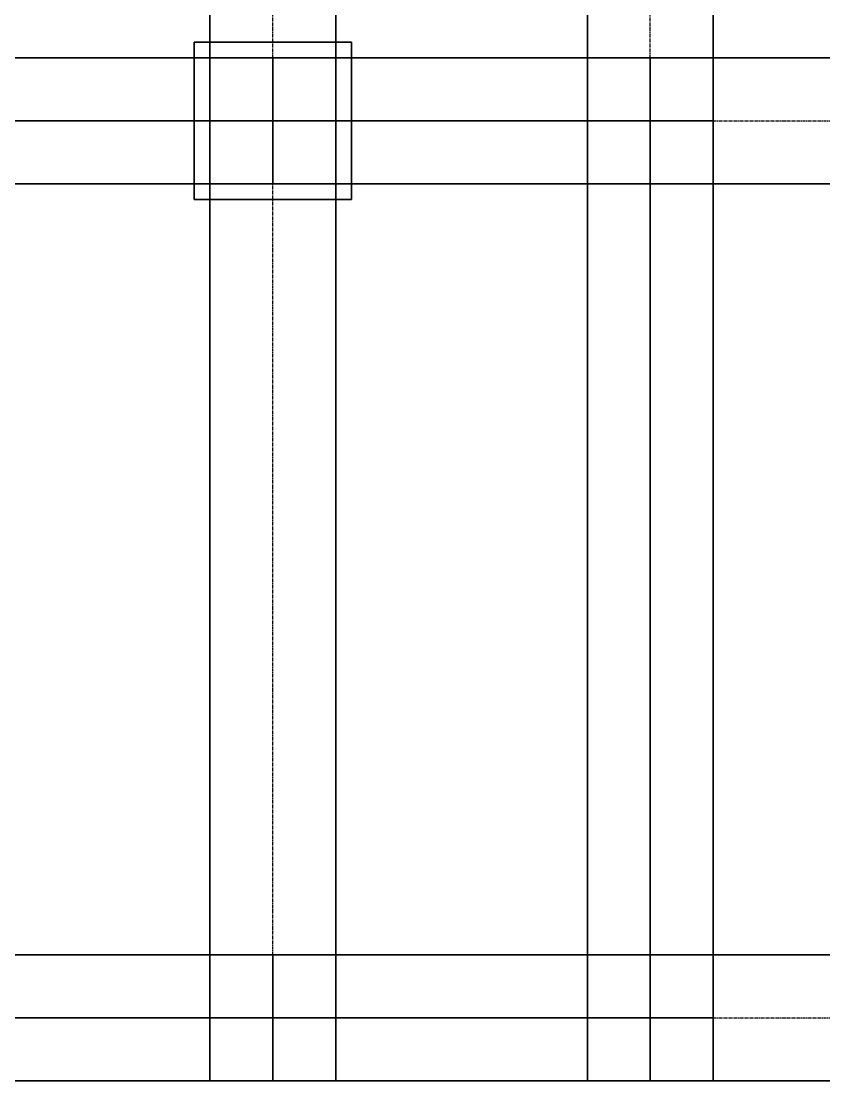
# Model space of a CAD drawing. Extents: x -12 to 2097, y 100 to 3117.
# Drawn here: x 1050 to 1203.1, y 2725.9 to 2927.9 of the extents above; entities that cross this region are included whole.
import ezdxf

# ---------------------------------------------------------------- set-up
doc = ezdxf.new("R2010")
doc.units = 0
doc.header["$MEASUREMENT"] = 0
doc.linetypes.add('Center', pattern=[2, 1.25, -0.25, 0.25, -0.25])
for name, color, linetype in [('BEAM', 5, 'CONTINUOUS'), ('CENTERLINES', 7, 'CONTINUOUS'), ('COLS', 5, 'CONTINUOUS'), ('SLAB', 6, 'CONTINUOUS'), ('WALL', 6, 'CONTINUOUS')]:
    doc.layers.add(name, color=color, linetype=linetype)

msp = doc.modelspace()

# ---------------------------------------------------------------- linework, layer by layer
at = {"layer": 'BEAM', "color": 5, "linetype": 'CONTINUOUS'}
for points in [[(1086, 2908.92, 600), (1086, 2908.92, 624), (1086, 2993.916, 624), (1086, 2993.916, 600)], [(1086, 2908.92, 624), (1110, 2908.92, 624), (1110, 2993.916, 624), (1086, 2993.916, 624)], [(1110, 2908.92, 600), (1086, 2908.92, 600), (1086, 2993.916, 600), (1110, 2993.916, 600)], [(1086, 2908.92, 468), (1086, 2908.92, 492), (1086, 2993.916, 492), (1086, 2993.916, 468)], [(1086, 2908.92, 492), (1110, 2908.92, 492), (1110, 2993.916, 492), (1086, 2993.916, 492)], [(1110, 2908.92, 468), (1086, 2908.92, 468), (1086, 2993.916, 468), (1110, 2993.916, 468)], [(1086, 2908.92, 336), (1086, 2908.92, 360), (1086, 2993.916, 360), (1086, 2993.916, 336)], [(1086, 2908.92, 360), (1110, 2908.92, 360), (1110, 2993.916, 360), (1086, 2993.916, 360)], [(1110, 2908.92, 336), (1086, 2908.92, 336), (1086, 2993.916, 336), (1110, 2993.916, 336)], [(1086, 2908.92, 204), (1086, 2908.92, 228), (1086, 2993.916, 228), (1086, 2993.916, 204)], [(1086, 2908.92, 228), (1110, 2908.92, 228), (1110, 2993.916, 228), (1086, 2993.916, 228)], [(1110, 2908.92, 204), (1086, 2908.92, 204), (1086, 2993.916, 204), (1110, 2993.916, 204)], [(1086, 2908.92, 60), (1086, 2908.92, 84), (1086, 2993.916, 84), (1086, 2993.916, 60)], [(1086, 2908.92, 84), (1110, 2908.92, 84), (1110, 2993.916, 84), (1086, 2993.916, 84)], [(1110, 2908.92, 60), (1086, 2908.92, 60), (1086, 2993.916, 60), (1110, 2993.916, 60)], [(1110, 2908.92, 624), (1110, 2908.92, 600), (1110, 2993.916, 600), (1110, 2993.916, 624)], [(1110, 2908.92, 492), (1110, 2908.92, 468), (1110, 2993.916, 468), (1110, 2993.916, 492)], [(1110, 2908.92, 360), (1110, 2908.92, 336), (1110, 2993.916, 336), (1110, 2993.916, 360)], [(1110, 2908.92, 228), (1110, 2908.92, 204), (1110, 2993.916, 204), (1110, 2993.916, 228)], [(1110, 2908.92, 84), (1110, 2908.92, 60), (1110, 2993.916, 60), (1110, 2993.916, 84)], [(1158, 2908.92, 600), (1158, 2908.92, 624), (1158, 2993.916, 624), (1158, 2993.916, 600)], [(1158, 2908.92, 624), (1182, 2908.92, 624), (1182, 2993.916, 624), (1158, 2993.916, 624)], [(1182, 2908.92, 600), (1158, 2908.92, 600), (1158, 2993.916, 600), (1182, 2993.916, 600)], [(1158, 2908.92, 468), (1158, 2908.92, 492), (1158, 2993.916, 492), (1158, 2993.916, 468)], [(1158, 2908.92, 492), (1182, 2908.92, 492), (1182, 2993.916, 492), (1158, 2993.916, 492)], [(1182, 2908.92, 468), (1158, 2908.92, 468), (1158, 2993.916, 468), (1182, 2993.916, 468)], [(1158, 2908.92, 336), (1158, 2908.92, 360), (1158, 2993.916, 360), (1158, 2993.916, 336)], [(1158, 2908.92, 360), (1182, 2908.92, 360), (1182, 2993.916, 360), (1158, 2993.916, 360)], [(1182, 2908.92, 336), (1158, 2908.92, 336), (1158, 2993.916, 336), (1182, 2993.916, 336)], [(1158, 2908.92, 204), (1158, 2908.92, 228), (1158, 2993.916, 228), (1158, 2993.916, 204)], [(1158, 2908.92, 228), (1182, 2908.92, 228), (1182, 2993.916, 228), (1158, 2993.916, 228)], [(1182, 2908.92, 204), (1158, 2908.92, 204), (1158, 2993.916, 204), (1182, 2993.916, 204)], [(1158, 2908.92, 60), (1158, 2908.92, 84), (1158, 2993.916, 84), (1158, 2993.916, 60)], [(1158, 2908.92, 84), (1182, 2908.92, 84), (1182, 2993.916, 84), (1158, 2993.916, 84)], [(1182, 2908.92, 60), (1158, 2908.92, 60), (1158, 2993.916, 60), (1182, 2993.916, 60)], [(1182, 2908.92, 624), (1182, 2908.92, 600), (1182, 2993.916, 600), (1182, 2993.916, 624)], [(1182, 2908.92, 492), (1182, 2908.92, 468), (1182, 2993.916, 468), (1182, 2993.916, 492)], [(1182, 2908.92, 360), (1182, 2908.92, 336), (1182, 2993.916, 336), (1182, 2993.916, 360)], [(1182, 2908.92, 228), (1182, 2908.92, 204), (1182, 2993.916, 204), (1182, 2993.916, 228)], [(1182, 2908.92, 84), (1182, 2908.92, 60), (1182, 2993.916, 60), (1182, 2993.916, 84)], [(987, 2920.92, 600), (987, 2920.92, 624), (1098, 2920.92, 624), (1098, 2920.92, 600)], [(987, 2920.92, 624), (987, 2896.92, 624), (1098, 2896.92, 624), (1098, 2920.92, 624)], [(987, 2896.92, 600), (987, 2920.92, 600), (1098, 2920.92, 600), (1098, 2896.92, 600)], [(987, 2920.92, 468), (987, 2920.92, 492), (1098, 2920.92, 492), (1098, 2920.92, 468)], [(987, 2920.92, 492), (987, 2896.92, 492), (1098, 2896.92, 492), (1098, 2920.92, 492)], [(987, 2896.92, 468), (987, 2920.92, 468), (1098, 2920.92, 468), (1098, 2896.92, 468)], [(987, 2920.92, 336), (987, 2920.92, 360), (1098, 2920.92, 360), (1098, 2920.92, 336)], [(987, 2920.92, 360), (987, 2896.92, 360), (1098, 2896.92, 360), (1098, 2920.92, 360)], [(987, 2896.92, 336), (987, 2920.92, 336), (1098, 2920.92, 336), (1098, 2896.92, 336)], [(987, 2920.92, 204), (987, 2920.92, 228), (1098, 2920.92, 228), (1098, 2920.92, 204)], [(987, 2920.92, 228), (987, 2896.92, 228), (1098, 2896.92, 228), (1098, 2920.92, 228)], [(987, 2896.92, 204), (987, 2920.92, 204), (1098, 2920.92, 204), (1098, 2896.92, 204)], [(987, 2920.92, 60), (987, 2920.92, 84), (1098, 2920.92, 84), (1098, 2920.92, 60)], [(987, 2920.92, 84), (987, 2896.92, 84), (1098, 2896.92, 84), (1098, 2920.92, 84)], [(987, 2896.92, 60), (987, 2920.92, 60), (1098, 2920.92, 60), (1098, 2896.92, 60)], [(1098, 2920.92, 600), (1098, 2920.92, 624), (1170, 2920.92, 624), (1170, 2920.92, 600)], [(1098, 2920.92, 624), (1098, 2896.92, 624), (1170, 2896.92, 624), (1170, 2920.92, 624)], [(1098, 2896.92, 600), (1098, 2920.92, 600), (1170, 2920.92, 600), (1170, 2896.92, 600)], [(1098, 2920.92, 468), (1098, 2920.92, 492), (1170, 2920.92, 492), (1170, 2920.92, 468)], [(1098, 2920.92, 492), (1098, 2896.92, 492), (1170, 2896.92, 492), (1170, 2920.92, 492)], [(1098, 2896.92, 468), (1098, 2920.92, 468), (1170, 2920.92, 468), (1170, 2896.92, 468)], [(1098, 2920.92, 336), (1098, 2920.92, 360), (1170, 2920.92, 360), (1170, 2920.92, 336)], [(1098, 2920.92, 360), (1098, 2896.92, 360), (1170, 2896.92, 360), (1170, 2920.92, 360)], [(1098, 2896.92, 336), (1098, 2920.92, 336), (1170, 2920.92, 336), (1170, 2896.92, 336)], [(1098, 2920.92, 204), (1098, 2920.92, 228), (1170, 2920.92, 228), (1170, 2920.92, 204)], [(1098, 2920.92, 228), (1098, 2896.92, 228), (1170, 2896.92, 228), (1170, 2920.92, 228)], [(1098, 2896.92, 204), (1098, 2920.92, 204), (1170, 2920.92, 204), (1170, 2896.92, 204)], [(1098, 2920.92, 60), (1098, 2920.92, 84), (1170, 2920.92, 84), (1170, 2920.92, 60)], [(1098, 2920.92, 84), (1098, 2896.92, 84), (1170, 2896.92, 84), (1170, 2920.92, 84)], [(1098, 2896.92, 60), (1098, 2920.92, 60), (1170, 2920.92, 60), (1170, 2896.92, 60)], [(1170, 2920.92, 600), (1170, 2920.92, 624), (1341, 2920.92, 624), (1341, 2920.92, 600)], [(1170, 2920.92, 624), (1170, 2896.92, 624), (1341, 2896.92, 624), (1341, 2920.92, 624)], [(1170, 2896.92, 600), (1170, 2920.92, 600), (1341, 2920.92, 600), (1341, 2896.92, 600)], [(1170, 2920.92, 468), (1170, 2920.92, 492), (1341, 2920.92, 492), (1341, 2920.92, 468)], [(1170, 2920.92, 492), (1170, 2896.92, 492), (1341, 2896.92, 492), (1341, 2920.92, 492)], [(1170, 2896.92, 468), (1170, 2920.92, 468), (1341, 2920.92, 468), (1341, 2896.92, 468)], [(1170, 2920.92, 336), (1170, 2920.92, 360), (1341, 2920.92, 360), (1341, 2920.92, 336)], [(1170, 2920.92, 360), (1170, 2896.92, 360), (1341, 2896.92, 360), (1341, 2920.92, 360)], [(1170, 2896.92, 336), (1170, 2920.92, 336), (1341, 2920.92, 336), (1341, 2896.92, 336)], [(1170, 2920.92, 204), (1170, 2920.92, 228), (1341, 2920.92, 228), (1341, 2920.92, 204)], [(1170, 2920.92, 228), (1170, 2896.92, 228), (1341, 2896.92, 228), (1341, 2920.92, 228)], [(1170, 2896.92, 204), (1170, 2920.92, 204), (1341, 2920.92, 204), (1341, 2896.92, 204)], [(1170, 2920.92, 60), (1170, 2920.92, 84), (1341, 2920.92, 84), (1341, 2920.92, 60)], [(1170, 2920.92, 84), (1170, 2896.92, 84), (1341, 2896.92, 84), (1341, 2920.92, 84)], [(1170, 2896.92, 60), (1170, 2920.92, 60), (1341, 2920.92, 60), (1341, 2896.92, 60)], [(1086, 2737.92, 600), (1086, 2737.92, 624), (1086, 2908.92, 624), (1086, 2908.92, 600)], [(1086, 2737.92, 624), (1110, 2737.92, 624), (1110, 2908.92, 624), (1086, 2908.92, 624)], [(1110, 2737.92, 600), (1086, 2737.92, 600), (1086, 2908.92, 600), (1110, 2908.92, 600)], [(1086, 2737.92, 468), (1086, 2737.92, 492), (1086, 2908.92, 492), (1086, 2908.92, 468)], [(1086, 2737.92, 492), (1110, 2737.92, 492), (1110, 2908.92, 492), (1086, 2908.92, 492)], [(1110, 2737.92, 468), (1086, 2737.92, 468), (1086, 2908.92, 468), (1110, 2908.92, 468)], [(1086, 2737.92, 336), (1086, 2737.92, 360), (1086, 2908.92, 360), (1086, 2908.92, 336)], [(1086, 2737.92, 360), (1110, 2737.92, 360), (1110, 2908.92, 360), (1086, 2908.92, 360)], [(1110, 2737.92, 336), (1086, 2737.92, 336), (1086, 2908.92, 336), (1110, 2908.92, 336)], [(1086, 2737.92, 204), (1086, 2737.92, 228), (1086, 2908.92, 228), (1086, 2908.92, 204)], [(1086, 2737.92, 228), (1110, 2737.92, 228), (1110, 2908.92, 228), (1086, 2908.92, 228)], [(1110, 2737.92, 204), (1086, 2737.92, 204), (1086, 2908.92, 204), (1110, 2908.92, 204)], [(1086, 2737.92, 60), (1086, 2737.92, 84), (1086, 2908.92, 84), (1086, 2908.92, 60)], [(1086, 2737.92, 84), (1110, 2737.92, 84), (1110, 2908.92, 84), (1086, 2908.92, 84)], [(1110, 2737.92, 60), (1086, 2737.92, 60), (1086, 2908.92, 60), (1110, 2908.92, 60)], [(1110, 2737.92, 624), (1110, 2737.92, 600), (1110, 2908.92, 600), (1110, 2908.92, 624)], [(1110, 2737.92, 492), (1110, 2737.92, 468), (1110, 2908.92, 468), (1110, 2908.92, 492)], [(1110, 2737.92, 360), (1110, 2737.92, 336), (1110, 2908.92, 336), (1110, 2908.92, 360)], [(1110, 2737.92, 228), (1110, 2737.92, 204), (1110, 2908.92, 204), (1110, 2908.92, 228)], [(1110, 2737.92, 84), (1110, 2737.92, 60), (1110, 2908.92, 60), (1110, 2908.92, 84)], [(1158, 2737.92, 600), (1158, 2737.92, 624), (1158, 2908.92, 624), (1158, 2908.92, 600)], [(1158, 2737.92, 624), (1182, 2737.92, 624), (1182, 2908.92, 624), (1158, 2908.92, 624)], [(1182, 2737.92, 600), (1158, 2737.92, 600), (1158, 2908.92, 600), (1182, 2908.92, 600)], [(1158, 2737.92, 468), (1158, 2737.92, 492), (1158, 2908.92, 492), (1158, 2908.92, 468)], [(1158, 2737.92, 492), (1182, 2737.92, 492), (1182, 2908.92, 492), (1158, 2908.92, 492)], [(1182, 2737.92, 468), (1158, 2737.92, 468), (1158, 2908.92, 468), (1182, 2908.92, 468)], [(1158, 2737.92, 336), (1158, 2737.92, 360), (1158, 2908.92, 360), (1158, 2908.92, 336)], [(1158, 2737.92, 360), (1182, 2737.92, 360), (1182, 2908.92, 360), (1158, 2908.92, 360)], [(1182, 2737.92, 336), (1158, 2737.92, 336), (1158, 2908.92, 336), (1182, 2908.92, 336)], [(1158, 2737.92, 204), (1158, 2737.92, 228), (1158, 2908.92, 228), (1158, 2908.92, 204)], [(1158, 2737.92, 228), (1182, 2737.92, 228), (1182, 2908.92, 228), (1158, 2908.92, 228)], [(1182, 2737.92, 204), (1158, 2737.92, 204), (1158, 2908.92, 204), (1182, 2908.92, 204)], [(1158, 2737.92, 60), (1158, 2737.92, 84), (1158, 2908.92, 84), (1158, 2908.92, 60)], [(1158, 2737.92, 84), (1182, 2737.92, 84), (1182, 2908.92, 84), (1158, 2908.92, 84)], [(1182, 2737.92, 60), (1158, 2737.92, 60), (1158, 2908.92, 60), (1182, 2908.92, 60)], [(1182, 2737.92, 624), (1182, 2737.92, 600), (1182, 2908.92, 600), (1182, 2908.92, 624)], [(1182, 2737.92, 492), (1182, 2737.92, 468), (1182, 2908.92, 468), (1182, 2908.92, 492)], [(1182, 2737.92, 360), (1182, 2737.92, 336), (1182, 2908.92, 336), (1182, 2908.92, 360)], [(1182, 2737.92, 228), (1182, 2737.92, 204), (1182, 2908.92, 204), (1182, 2908.92, 228)], [(1182, 2737.92, 84), (1182, 2737.92, 60), (1182, 2908.92, 60), (1182, 2908.92, 84)], [(987, 2896.92, 624), (987, 2896.92, 600), (1098, 2896.92, 600), (1098, 2896.92, 624)], [(987, 2896.92, 492), (987, 2896.92, 468), (1098, 2896.92, 468), (1098, 2896.92, 492)], [(987, 2896.92, 360), (987, 2896.92, 336), (1098, 2896.92, 336), (1098, 2896.92, 360)], [(987, 2896.92, 228), (987, 2896.92, 204), (1098, 2896.92, 204), (1098, 2896.92, 228)], [(987, 2896.92, 84), (987, 2896.92, 60), (1098, 2896.92, 60), (1098, 2896.92, 84)], [(1098, 2896.92, 624), (1098, 2896.92, 600), (1170, 2896.92, 600), (1170, 2896.92, 624)], [(1098, 2896.92, 492), (1098, 2896.92, 468), (1170, 2896.92, 468), (1170, 2896.92, 492)], [(1098, 2896.92, 360), (1098, 2896.92, 336), (1170, 2896.92, 336), (1170, 2896.92, 360)], [(1098, 2896.92, 228), (1098, 2896.92, 204), (1170, 2896.92, 204), (1170, 2896.92, 228)], [(1098, 2896.92, 84), (1098, 2896.92, 60), (1170, 2896.92, 60), (1170, 2896.92, 84)], [(1170, 2896.92, 624), (1170, 2896.92, 600), (1341, 2896.92, 600), (1341, 2896.92, 624)], [(1170, 2896.92, 492), (1170, 2896.92, 468), (1341, 2896.92, 468), (1341, 2896.92, 492)], [(1170, 2896.92, 360), (1170, 2896.92, 336), (1341, 2896.92, 336), (1341, 2896.92, 360)], [(1170, 2896.92, 228), (1170, 2896.92, 204), (1341, 2896.92, 204), (1341, 2896.92, 228)], [(1170, 2896.92, 84), (1170, 2896.92, 60), (1341, 2896.92, 60), (1341, 2896.92, 84)], [(987, 2749.92, 600), (987, 2749.92, 624), (1098, 2749.92, 624), (1098, 2749.92, 600)], [(987, 2749.92, 624), (987, 2725.92, 624), (1098, 2725.92, 624), (1098, 2749.92, 624)], [(987, 2725.92, 600), (987, 2749.92, 600), (1098, 2749.92, 600), (1098, 2725.92, 600)], [(987, 2749.92, 468), (987, 2749.92, 492), (1098, 2749.92, 492), (1098, 2749.92, 468)], [(987, 2749.92, 492), (987, 2725.92, 492), (1098, 2725.92, 492), (1098, 2749.92, 492)], [(987, 2725.92, 468), (987, 2749.92, 468), (1098, 2749.92, 468), (1098, 2725.92, 468)], [(987, 2749.92, 336), (987, 2749.92, 360), (1098, 2749.92, 360), (1098, 2749.92, 336)], [(987, 2749.92, 360), (987, 2725.92, 360), (1098, 2725.92, 360), (1098, 2749.92, 360)], [(987, 2725.92, 336), (987, 2749.92, 336), (1098, 2749.92, 336), (1098, 2725.92, 336)], [(987, 2749.92, 204), (987, 2749.92, 228), (1098, 2749.92, 228), (1098, 2749.92, 204)], [(987, 2749.92, 228), (987, 2725.92, 228), (1098, 2725.92, 228), (1098, 2749.92, 228)], [(987, 2725.92, 204), (987, 2749.92, 204), (1098, 2749.92, 204), (1098, 2725.92, 204)], [(987, 2749.92, 60), (987, 2749.92, 84), (1098, 2749.92, 84), (1098, 2749.92, 60)], [(987, 2749.92, 84), (987, 2725.92, 84), (1098, 2725.92, 84), (1098, 2749.92, 84)], [(987, 2725.92, 60), (987, 2749.92, 60), (1098, 2749.92, 60), (1098, 2725.92, 60)], [(1098, 2749.92, 600), (1098, 2749.92, 624), (1170, 2749.92, 624), (1170, 2749.92, 600)], [(1098, 2749.92, 624), (1098, 2725.92, 624), (1170, 2725.92, 624), (1170, 2749.92, 624)], [(1098, 2725.92, 600), (1098, 2749.92, 600), (1170, 2749.92, 600), (1170, 2725.92, 600)], [(1098, 2749.92, 468), (1098, 2749.92, 492), (1170, 2749.92, 492), (1170, 2749.92, 468)], [(1098, 2749.92, 492), (1098, 2725.92, 492), (1170, 2725.92, 492), (1170, 2749.92, 492)], [(1098, 2725.92, 468), (1098, 2749.92, 468), (1170, 2749.92, 468), (1170, 2725.92, 468)], [(1098, 2749.92, 336), (1098, 2749.92, 360), (1170, 2749.92, 360), (1170, 2749.92, 336)], [(1098, 2749.92, 360), (1098, 2725.92, 360), (1170, 2725.92, 360), (1170, 2749.92, 360)], [(1098, 2725.92, 336), (1098, 2749.92, 336), (1170, 2749.92, 336), (1170, 2725.92, 336)], [(1098, 2749.92, 204), (1098, 2749.92, 228), (1170, 2749.92, 228), (1170, 2749.92, 204)], [(1098, 2749.92, 228), (1098, 2725.92, 228), (1170, 2725.92, 228), (1170, 2749.92, 228)], [(1098, 2725.92, 204), (1098, 2749.92, 204), (1170, 2749.92, 204), (1170, 2725.92, 204)], [(1098, 2749.92, 60), (1098, 2749.92, 84), (1170, 2749.92, 84), (1170, 2749.92, 60)], [(1098, 2749.92, 84), (1098, 2725.92, 84), (1170, 2725.92, 84), (1170, 2749.92, 84)], [(1098, 2725.92, 60), (1098, 2749.92, 60), (1170, 2749.92, 60), (1170, 2725.92, 60)], [(1170, 2749.92, 600), (1170, 2749.92, 624), (1341, 2749.92, 624), (1341, 2749.92, 600)], [(1170, 2749.92, 624), (1170, 2725.92, 624), (1341, 2725.92, 624), (1341, 2749.92, 624)], [(1170, 2725.92, 600), (1170, 2749.92, 600), (1341, 2749.92, 600), (1341, 2725.92, 600)], [(1170, 2749.92, 468), (1170, 2749.92, 492), (1341, 2749.92, 492), (1341, 2749.92, 468)], [(1170, 2749.92, 492), (1170, 2725.92, 492), (1341, 2725.92, 492), (1341, 2749.92, 492)], [(1170, 2725.92, 468), (1170, 2749.92, 468), (1341, 2749.92, 468), (1341, 2725.92, 468)], [(1170, 2749.92, 336), (1170, 2749.92, 360), (1341, 2749.92, 360), (1341, 2749.92, 336)], [(1170, 2749.92, 360), (1170, 2725.92, 360), (1341, 2725.92, 360), (1341, 2749.92, 360)], [(1170, 2725.92, 336), (1170, 2749.92, 336), (1341, 2749.92, 336), (1341, 2725.92, 336)], [(1170, 2749.92, 204), (1170, 2749.92, 228), (1341, 2749.92, 228), (1341, 2749.92, 204)], [(1170, 2749.92, 228), (1170, 2725.92, 228), (1341, 2725.92, 228), (1341, 2749.92, 228)], [(1170, 2725.92, 204), (1170, 2749.92, 204), (1341, 2749.92, 204), (1341, 2725.92, 204)], [(1170, 2749.92, 60), (1170, 2749.92, 84), (1341, 2749.92, 84), (1341, 2749.92, 60)], [(1170, 2749.92, 84), (1170, 2725.92, 84), (1341, 2725.92, 84), (1341, 2749.92, 84)], [(1170, 2725.92, 60), (1170, 2749.92, 60), (1341, 2749.92, 60), (1341, 2725.92, 60)], [(987, 2725.92, 624), (987, 2725.92, 600), (1098, 2725.92, 600), (1098, 2725.92, 624)], [(987, 2725.92, 492), (987, 2725.92, 468), (1098, 2725.92, 468), (1098, 2725.92, 492)], [(987, 2725.92, 360), (987, 2725.92, 336), (1098, 2725.92, 336), (1098, 2725.92, 360)], [(987, 2725.92, 228), (987, 2725.92, 204), (1098, 2725.92, 204), (1098, 2725.92, 228)], [(987, 2725.92, 84), (987, 2725.92, 60), (1098, 2725.92, 60), (1098, 2725.92, 84)], [(1098, 2725.92, 624), (1098, 2725.92, 600), (1170, 2725.92, 600), (1170, 2725.92, 624)], [(1098, 2725.92, 492), (1098, 2725.92, 468), (1170, 2725.92, 468), (1170, 2725.92, 492)], [(1098, 2725.92, 360), (1098, 2725.92, 336), (1170, 2725.92, 336), (1170, 2725.92, 360)], [(1098, 2725.92, 228), (1098, 2725.92, 204), (1170, 2725.92, 204), (1170, 2725.92, 228)], [(1098, 2725.92, 84), (1098, 2725.92, 60), (1170, 2725.92, 60), (1170, 2725.92, 84)], [(1170, 2725.92, 624), (1170, 2725.92, 600), (1341, 2725.92, 600), (1341, 2725.92, 624)], [(1170, 2725.92, 492), (1170, 2725.92, 468), (1341, 2725.92, 468), (1341, 2725.92, 492)], [(1170, 2725.92, 360), (1170, 2725.92, 336), (1341, 2725.92, 336), (1341, 2725.92, 360)], [(1170, 2725.92, 228), (1170, 2725.92, 204), (1341, 2725.92, 204), (1341, 2725.92, 228)], [(1170, 2725.92, 84), (1170, 2725.92, 60), (1341, 2725.92, 60), (1341, 2725.92, 84)]]:
    msp.add_3dface(points, dxfattribs=at)
at = {"layer": 'CENTERLINES', "color": 0, "linetype": 'CENTER', "ltscale": 0.5}
for p, q in [((1098, 2908.92, 624), (1098, 2993.916, 624)), ((1098, 2908.92, 492), (1098, 2993.916, 492)), ((1098, 2908.92, 360), (1098, 2993.916, 360)), ((1098, 2908.92, 228), (1098, 2993.916, 228)), ((1098, 2908.92, 84), (1098, 2993.916, 84)), ((1170, 2908.92, 624), (1170, 2993.916, 624)), ((1170, 2908.92, 492), (1170, 2993.916, 492)), ((1170, 2908.92, 360), (1170, 2993.916, 360)), ((1170, 2908.92, 228), (1170, 2993.916, 228)), ((1170, 2908.92, 84), (1170, 2993.916, 84)), ((987, 2908.92, 624), (1098, 2908.92, 624)), ((987, 2908.92, 492), (1098, 2908.92, 492)), ((987, 2908.92, 360), (1098, 2908.92, 360)), ((987, 2908.92, 228), (1098, 2908.92, 228)), ((987, 2908.92, 84), (1098, 2908.92, 84)), ((1098, 2737.92, 624), (1098, 2908.92, 624)), ((1098, 2737.92, 492), (1098, 2908.92, 492)), ((1098, 2737.92, 360), (1098, 2908.92, 360)), ((1098, 2737.92, 228), (1098, 2908.92, 228)), ((1098, 2737.92, 84), (1098, 2908.92, 84)), ((1098, 2908.92, 624), (1170, 2908.92, 624)), ((1098, 2908.92, 492), (1170, 2908.92, 492)), ((1098, 2908.92, 360), (1170, 2908.92, 360)), ((1098, 2908.92, 228), (1170, 2908.92, 228)), ((1098, 2908.92, 84), (1170, 2908.92, 84)), ((1098, 2908.92, 492), (1098, 2908.92, 624)), ((1098, 2908.92, 360), (1098, 2908.92, 492)), ((1098, 2908.92, 228), (1098, 2908.92, 360)), ((1098, 2908.92, 84), (1098, 2908.92, 228)), ((1098, 2908.92, 24), (1098, 2908.92, 84)), ((1098, 2908.92), (1098, 2908.92, 24)), ((1170, 2737.92, 624), (1170, 2908.92, 624)), ((1170, 2737.92, 492), (1170, 2908.92, 492)), ((1170, 2737.92, 360), (1170, 2908.92, 360)), ((1170, 2737.92, 228), (1170, 2908.92, 228)), ((1170, 2737.92, 84), (1170, 2908.92, 84)), ((1170, 2908.92, 624), (1341, 2908.92, 624)), ((1170, 2908.92, 492), (1341, 2908.92, 492)), ((1170, 2908.92, 360), (1341, 2908.92, 360)), ((1170, 2908.92, 228), (1341, 2908.92, 228)), ((1170, 2908.92, 84), (1341, 2908.92, 84)), ((1170, 2908.92, 492), (1170, 2908.92, 624)), ((1170, 2908.92, 360), (1170, 2908.92, 492)), ((1170, 2908.92, 228), (1170, 2908.92, 360)), ((1170, 2908.92, 84), (1170, 2908.92, 228)), ((1170, 2908.92, 24), (1170, 2908.92, 84)), ((1170, 2908.92), (1170, 2908.92, 24)), ((987, 2737.92, 624), (1098, 2737.92, 624)), ((987, 2737.92, 492), (1098, 2737.92, 492)), ((987, 2737.92, 360), (1098, 2737.92, 360)), ((987, 2737.92, 228), (1098, 2737.92, 228)), ((987, 2737.92, 84), (1098, 2737.92, 84)), ((1098, 2737.92, 624), (1170, 2737.92, 624)), ((1098, 2737.92, 492), (1170, 2737.92, 492)), ((1098, 2737.92, 360), (1170, 2737.92, 360)), ((1098, 2737.92, 228), (1170, 2737.92, 228)), ((1098, 2737.92, 84), (1170, 2737.92, 84)), ((1098, 2737.92, 492), (1098, 2737.92, 624)), ((1098, 2737.92, 360), (1098, 2737.92, 492)), ((1098, 2737.92, 228), (1098, 2737.92, 360)), ((1098, 2737.92, 84), (1098, 2737.92, 228)), ((1098, 2737.92, 24), (1098, 2737.92, 84)), ((1098, 2737.92), (1098, 2737.92, 24)), ((1170, 2737.92, 624), (1341, 2737.92, 624)), ((1170, 2737.92, 492), (1341, 2737.92, 492)), ((1170, 2737.92, 360), (1341, 2737.92, 360)), ((1170, 2737.92, 228), (1341, 2737.92, 228)), ((1170, 2737.92, 84), (1341, 2737.92, 84)), ((1170, 2737.92, 492), (1170, 2737.92, 624)), ((1170, 2737.92, 360), (1170, 2737.92, 492)), ((1170, 2737.92, 228), (1170, 2737.92, 360)), ((1170, 2737.92, 84), (1170, 2737.92, 228)), ((1170, 2737.92, 24), (1170, 2737.92, 84)), ((1170, 2737.92), (1170, 2737.92, 24))]:
    msp.add_line(p, q, dxfattribs=at)
at = {"layer": 'CENTERLINES', "color": 0, "linetype": 'CENTER', "elevation": 24}
msp.add_lwpolyline([(915, 2737.92), (1170, 2737.92), (1170, 2908.92), (915, 2908.92)], close=True, dxfattribs=at)
at = {"layer": 'COLS', "color": 5, "linetype": 'CONTINUOUS'}
for points in [[(1113, 2923.92), (1083, 2923.92), (1083, 2923.92, 24), (1113, 2923.92, 24)], [(1083, 2923.92), (1083, 2893.92), (1083, 2893.92, 24), (1083, 2923.92, 24)], [(1113, 2893.92), (1113, 2923.92), (1113, 2923.92, 24), (1113, 2893.92, 24)], [(1110, 2920.92, 492), (1086, 2920.92, 492), (1086, 2920.92, 624), (1110, 2920.92, 624)], [(1086, 2920.92, 492), (1086, 2896.92, 492), (1086, 2896.92, 624), (1086, 2920.92, 624)], [(1110, 2920.92, 360), (1086, 2920.92, 360), (1086, 2920.92, 492), (1110, 2920.92, 492)], [(1086, 2920.92, 360), (1086, 2896.92, 360), (1086, 2896.92, 492), (1086, 2920.92, 492)], [(1110, 2920.92, 228), (1086, 2920.92, 228), (1086, 2920.92, 360), (1110, 2920.92, 360)], [(1086, 2920.92, 228), (1086, 2896.92, 228), (1086, 2896.92, 360), (1086, 2920.92, 360)], [(1110, 2920.92, 84), (1086, 2920.92, 84), (1086, 2920.92, 228), (1110, 2920.92, 228)], [(1086, 2920.92, 84), (1086, 2896.92, 84), (1086, 2896.92, 228), (1086, 2920.92, 228)], [(1110, 2920.92, 24), (1086, 2920.92, 24), (1086, 2920.92, 84), (1110, 2920.92, 84)], [(1086, 2920.92, 24), (1086, 2896.92, 24), (1086, 2896.92, 84), (1086, 2920.92, 84)], [(1110, 2896.92, 492), (1110, 2920.92, 492), (1110, 2920.92, 624), (1110, 2896.92, 624)], [(1110, 2896.92, 360), (1110, 2920.92, 360), (1110, 2920.92, 492), (1110, 2896.92, 492)], [(1110, 2896.92, 228), (1110, 2920.92, 228), (1110, 2920.92, 360), (1110, 2896.92, 360)], [(1110, 2896.92, 84), (1110, 2920.92, 84), (1110, 2920.92, 228), (1110, 2896.92, 228)], [(1110, 2896.92, 24), (1110, 2920.92, 24), (1110, 2920.92, 84), (1110, 2896.92, 84)], [(1182, 2920.92, 492), (1158, 2920.92, 492), (1158, 2920.92, 624), (1182, 2920.92, 624)], [(1158, 2920.92, 492), (1158, 2896.92, 492), (1158, 2896.92, 624), (1158, 2920.92, 624)], [(1182, 2920.92, 360), (1158, 2920.92, 360), (1158, 2920.92, 492), (1182, 2920.92, 492)], [(1158, 2920.92, 360), (1158, 2896.92, 360), (1158, 2896.92, 492), (1158, 2920.92, 492)], [(1182, 2920.92, 228), (1158, 2920.92, 228), (1158, 2920.92, 360), (1182, 2920.92, 360)], [(1158, 2920.92, 228), (1158, 2896.92, 228), (1158, 2896.92, 360), (1158, 2920.92, 360)], [(1182, 2920.92, 84), (1158, 2920.92, 84), (1158, 2920.92, 228), (1182, 2920.92, 228)], [(1158, 2920.92, 84), (1158, 2896.92, 84), (1158, 2896.92, 228), (1158, 2920.92, 228)], [(1182, 2920.92, 24), (1158, 2920.92, 24), (1158, 2920.92, 84), (1182, 2920.92, 84)], [(1158, 2920.92, 24), (1158, 2896.92, 24), (1158, 2896.92, 84), (1158, 2920.92, 84)], [(1182, 2920.92), (1158, 2920.92), (1158, 2920.92, 24), (1182, 2920.92, 24)], [(1158, 2920.92), (1158, 2896.92), (1158, 2896.92, 24), (1158, 2920.92, 24)], [(1182, 2896.92, 492), (1182, 2920.92, 492), (1182, 2920.92, 624), (1182, 2896.92, 624)], [(1182, 2896.92, 360), (1182, 2920.92, 360), (1182, 2920.92, 492), (1182, 2896.92, 492)], [(1182, 2896.92, 228), (1182, 2920.92, 228), (1182, 2920.92, 360), (1182, 2896.92, 360)], [(1182, 2896.92, 84), (1182, 2920.92, 84), (1182, 2920.92, 228), (1182, 2896.92, 228)], [(1182, 2896.92, 24), (1182, 2920.92, 24), (1182, 2920.92, 84), (1182, 2896.92, 84)], [(1182, 2896.92), (1182, 2920.92), (1182, 2920.92, 24), (1182, 2896.92, 24)], [(1086, 2896.92, 492), (1110, 2896.92, 492), (1110, 2896.92, 624), (1086, 2896.92, 624)], [(1086, 2896.92, 360), (1110, 2896.92, 360), (1110, 2896.92, 492), (1086, 2896.92, 492)], [(1086, 2896.92, 228), (1110, 2896.92, 228), (1110, 2896.92, 360), (1086, 2896.92, 360)], [(1086, 2896.92, 84), (1110, 2896.92, 84), (1110, 2896.92, 228), (1086, 2896.92, 228)], [(1086, 2896.92, 24), (1110, 2896.92, 24), (1110, 2896.92, 84), (1086, 2896.92, 84)], [(1158, 2896.92, 492), (1182, 2896.92, 492), (1182, 2896.92, 624), (1158, 2896.92, 624)], [(1158, 2896.92, 360), (1182, 2896.92, 360), (1182, 2896.92, 492), (1158, 2896.92, 492)], [(1158, 2896.92, 228), (1182, 2896.92, 228), (1182, 2896.92, 360), (1158, 2896.92, 360)], [(1158, 2896.92, 84), (1182, 2896.92, 84), (1182, 2896.92, 228), (1158, 2896.92, 228)], [(1158, 2896.92, 24), (1182, 2896.92, 24), (1182, 2896.92, 84), (1158, 2896.92, 84)], [(1158, 2896.92), (1182, 2896.92), (1182, 2896.92, 24), (1158, 2896.92, 24)], [(1083, 2893.92), (1113, 2893.92), (1113, 2893.92, 24), (1083, 2893.92, 24)], [(1110, 2749.92, 492), (1086, 2749.92, 492), (1086, 2749.92, 624), (1110, 2749.92, 624)], [(1086, 2749.92, 492), (1086, 2725.92, 492), (1086, 2725.92, 624), (1086, 2749.92, 624)], [(1110, 2749.92, 360), (1086, 2749.92, 360), (1086, 2749.92, 492), (1110, 2749.92, 492)], [(1086, 2749.92, 360), (1086, 2725.92, 360), (1086, 2725.92, 492), (1086, 2749.92, 492)], [(1110, 2749.92, 228), (1086, 2749.92, 228), (1086, 2749.92, 360), (1110, 2749.92, 360)], [(1086, 2749.92, 228), (1086, 2725.92, 228), (1086, 2725.92, 360), (1086, 2749.92, 360)], [(1110, 2749.92, 84), (1086, 2749.92, 84), (1086, 2749.92, 228), (1110, 2749.92, 228)], [(1086, 2749.92, 84), (1086, 2725.92, 84), (1086, 2725.92, 228), (1086, 2749.92, 228)], [(1110, 2749.92, 24), (1086, 2749.92, 24), (1086, 2749.92, 84), (1110, 2749.92, 84)], [(1086, 2749.92, 24), (1086, 2725.92, 24), (1086, 2725.92, 84), (1086, 2749.92, 84)], [(1110, 2749.92), (1086, 2749.92), (1086, 2749.92, 24), (1110, 2749.92, 24)], [(1086, 2749.92), (1086, 2725.92), (1086, 2725.92, 24), (1086, 2749.92, 24)], [(1110, 2725.92, 492), (1110, 2749.92, 492), (1110, 2749.92, 624), (1110, 2725.92, 624)], [(1110, 2725.92, 360), (1110, 2749.92, 360), (1110, 2749.92, 492), (1110, 2725.92, 492)], [(1110, 2725.92, 228), (1110, 2749.92, 228), (1110, 2749.92, 360), (1110, 2725.92, 360)], [(1110, 2725.92, 84), (1110, 2749.92, 84), (1110, 2749.92, 228), (1110, 2725.92, 228)], [(1110, 2725.92, 24), (1110, 2749.92, 24), (1110, 2749.92, 84), (1110, 2725.92, 84)], [(1110, 2725.92), (1110, 2749.92), (1110, 2749.92, 24), (1110, 2725.92, 24)], [(1182, 2749.92, 492), (1158, 2749.92, 492), (1158, 2749.92, 624), (1182, 2749.92, 624)], [(1158, 2749.92, 492), (1158, 2725.92, 492), (1158, 2725.92, 624), (1158, 2749.92, 624)], [(1182, 2749.92, 360), (1158, 2749.92, 360), (1158, 2749.92, 492), (1182, 2749.92, 492)], [(1158, 2749.92, 360), (1158, 2725.92, 360), (1158, 2725.92, 492), (1158, 2749.92, 492)], [(1182, 2749.92, 228), (1158, 2749.92, 228), (1158, 2749.92, 360), (1182, 2749.92, 360)], [(1158, 2749.92, 228), (1158, 2725.92, 228), (1158, 2725.92, 360), (1158, 2749.92, 360)], [(1182, 2749.92, 84), (1158, 2749.92, 84), (1158, 2749.92, 228), (1182, 2749.92, 228)], [(1158, 2749.92, 84), (1158, 2725.92, 84), (1158, 2725.92, 228), (1158, 2749.92, 228)], [(1182, 2749.92, 24), (1158, 2749.92, 24), (1158, 2749.92, 84), (1182, 2749.92, 84)], [(1158, 2749.92, 24), (1158, 2725.92, 24), (1158, 2725.92, 84), (1158, 2749.92, 84)], [(1182, 2749.92), (1158, 2749.92), (1158, 2749.92, 24), (1182, 2749.92, 24)], [(1158, 2749.92), (1158, 2725.92), (1158, 2725.92, 24), (1158, 2749.92, 24)], [(1182, 2725.92, 492), (1182, 2749.92, 492), (1182, 2749.92, 624), (1182, 2725.92, 624)], [(1182, 2725.92, 360), (1182, 2749.92, 360), (1182, 2749.92, 492), (1182, 2725.92, 492)], [(1182, 2725.92, 228), (1182, 2749.92, 228), (1182, 2749.92, 360), (1182, 2725.92, 360)], [(1182, 2725.92, 84), (1182, 2749.92, 84), (1182, 2749.92, 228), (1182, 2725.92, 228)], [(1182, 2725.92, 24), (1182, 2749.92, 24), (1182, 2749.92, 84), (1182, 2725.92, 84)], [(1182, 2725.92), (1182, 2749.92), (1182, 2749.92, 24), (1182, 2725.92, 24)], [(1086, 2725.92, 492), (1110, 2725.92, 492), (1110, 2725.92, 624), (1086, 2725.92, 624)], [(1086, 2725.92, 360), (1110, 2725.92, 360), (1110, 2725.92, 492), (1086, 2725.92, 492)], [(1086, 2725.92, 228), (1110, 2725.92, 228), (1110, 2725.92, 360), (1086, 2725.92, 360)], [(1086, 2725.92, 84), (1110, 2725.92, 84), (1110, 2725.92, 228), (1086, 2725.92, 228)], [(1086, 2725.92, 24), (1110, 2725.92, 24), (1110, 2725.92, 84), (1086, 2725.92, 84)], [(1086, 2725.92), (1110, 2725.92), (1110, 2725.92, 24), (1086, 2725.92, 24)], [(1158, 2725.92, 492), (1182, 2725.92, 492), (1182, 2725.92, 624), (1158, 2725.92, 624)], [(1158, 2725.92, 360), (1182, 2725.92, 360), (1182, 2725.92, 492), (1158, 2725.92, 492)], [(1158, 2725.92, 228), (1182, 2725.92, 228), (1182, 2725.92, 360), (1158, 2725.92, 360)], [(1158, 2725.92, 84), (1182, 2725.92, 84), (1182, 2725.92, 228), (1158, 2725.92, 228)], [(1158, 2725.92, 24), (1182, 2725.92, 24), (1182, 2725.92, 84), (1158, 2725.92, 84)], [(1158, 2725.92), (1182, 2725.92), (1182, 2725.92, 24), (1158, 2725.92, 24)]]:
    msp.add_3dface(points, dxfattribs=at)
at = {"layer": 'SLAB', "color": 6, "linetype": 'CONTINUOUS'}
for points in [[(1170, 2908.92, 24), (915, 2908.92, 24), (915, 2908.92, 29), (1170, 2908.92, 29)], [(915, 2737.92, 24), (1170, 2737.92, 24), (1170, 2908.92, 24), (915, 2908.92, 24)], [(915, 2737.92, 29), (1170, 2737.92, 29), (1170, 2908.92, 29), (915, 2908.92, 29)], [(1170, 2737.92, 24), (1170, 2908.92, 24), (1170, 2908.92, 29), (1170, 2737.92, 29)], [(915, 2737.92, 24), (1170, 2737.92, 24), (1170, 2737.92, 29), (915, 2737.92, 29)]]:
    msp.add_3dface(points, dxfattribs=at)
at = {"layer": 'WALL', "color": 6, "linetype": 'CONTINUOUS'}
for points in [[(1170, 2908.92, 24), (915, 2908.92, 24), (915, 2908.92, 84), (1170, 2908.92, 84)], [(1170, 2737.92, 24), (1170, 2908.92, 24), (1170, 2908.92, 84), (1170, 2737.92, 84)], [(915, 2737.92, 24), (1170, 2737.92, 24), (1170, 2737.92, 84), (915, 2737.92, 84)]]:
    msp.add_3dface(points, dxfattribs=at)

doc.saveas('drawing.dxf')
